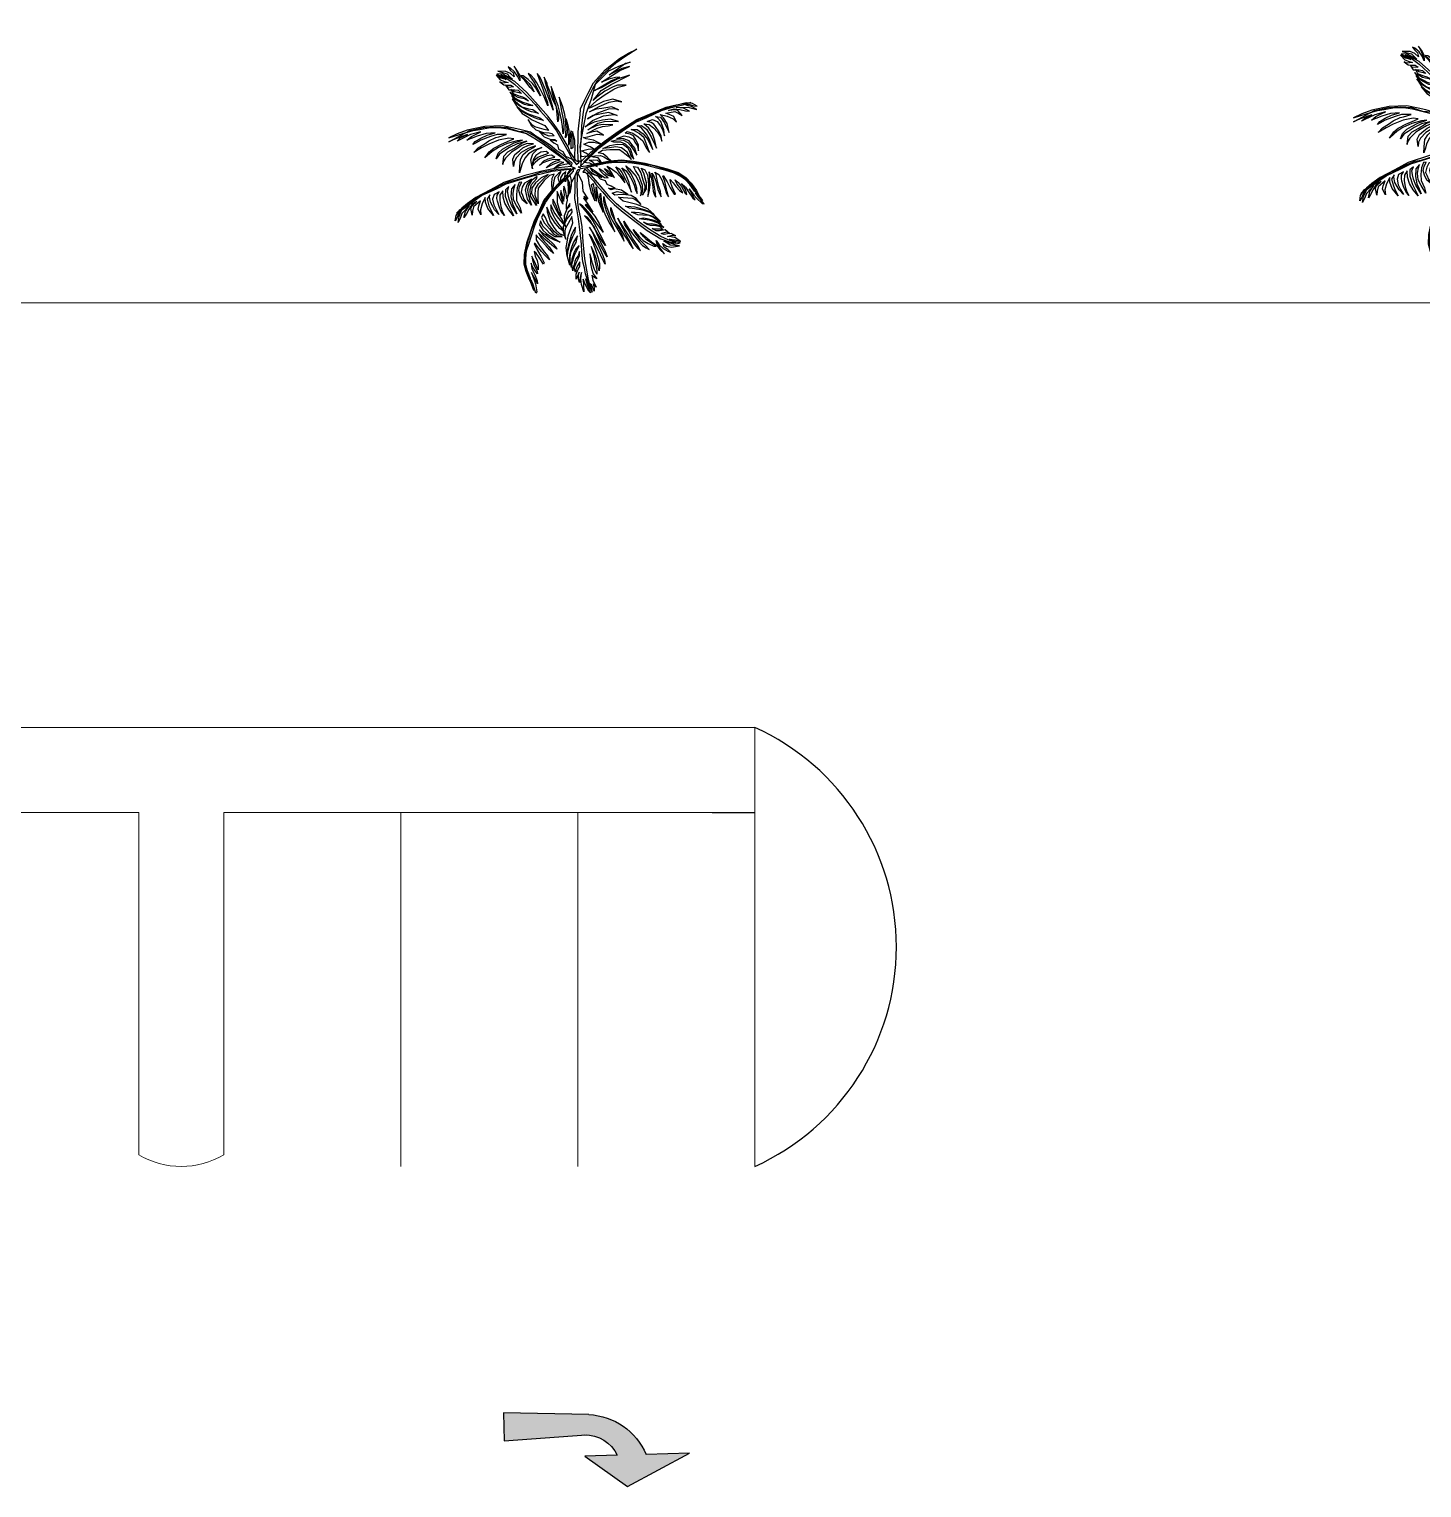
# Model space of a CAD drawing. Header units: millimetres. Extents: x 2508 to 2607, y 837 to 997.
# Drawn here: x 2527.96 to 2547.63, y 878.93 to 899.53 of the extents above; entities that cross this region are included whole.
import ezdxf

# ---------------------------------------------------------------- set-up
doc = ezdxf.new("R2010")
doc.units = ezdxf.units.MM
for name, color, linetype in [('pergolas', 24, 'Continuous'), ('ref_topo 8$0$A_SEÑALIZACION HORIZONTAL', 253, 'Continuous'), ('ref_topo 8$0$SOLIDO', 9, 'Continuous')]:
    doc.layers.add(name, color=color, linetype=linetype)
doc.layers.add('PISO EST', color=250, linetype='Continuous', lineweight=0)

# ---------------------------------------------------------------- blocks, each defined once
blk = doc.blocks.new('GJJHJG')
at = {"lineweight": 20}
h = blk.add_hatch(color=256, dxfattribs=at)
h.set_gradient(color1=(255, 255, 255), one_color=1, tint=1, name='INVCYLINDER')
h.paths.add_polyline_path([(8250.117, -939.704), (8250.439, -939.89, -0.088776), (8250.612, -939.863), (8250.603, -939.576), (8250.566, -939.576, 0.129389)])
h = blk.add_hatch(color=256, dxfattribs=at)
h.set_gradient(color1=(255, 255, 255), one_color=1, tint=1, name='INVCYLINDER')
h.paths.add_polyline_path([(8250.603, -939.576), (8250.612, -939.864), (8251.014, -939.903), (8251.009, -939.578)])
h = blk.add_hatch(color=256, dxfattribs=at)
h.set_gradient(color1=(255, 255, 255), one_color=1, tint=1, name='INVCYLINDER')
h.paths.add_polyline_path([(8250.117, -939.704, 0.083152), (8249.885, -939.899), (8250.154, -940.141, -0.198289), (8250.439, -939.89)])
h = blk.add_hatch(color=256, dxfattribs=at)
h.set_gradient(color1=(255, 255, 255), one_color=1, tint=1, name='INVCYLINDER')
h.paths.add_polyline_path([(8249.746, -940.12), (8249.566, -940.111), (8249.585, -940.344), (8249.997, -940.577), (8250.268, -940.395), (8250.154, -940.141), (8249.885, -939.899, 0.07155)])
h = blk.add_hatch(color=256, dxfattribs=at)
h.set_gradient(color1=(255, 255, 255), one_color=1, tint=1, name='INVCYLINDER')
h.paths.add_polyline_path([(8249.133, -940.089), (8249.585, -940.344), (8249.566, -940.111)])
h = blk.add_hatch(color=256, dxfattribs=at)
h.set_gradient(color1=(255, 255, 255), one_color=1, tint=1, name='INVCYLINDER')
h.paths.add_polyline_path([(8250.154, -940.141), (8250.268, -940.395), (8250.61, -940.164)])
at = {"layer": 'ref_topo 8$0$A_SEÑALIZACION HORIZONTAL'}
h = blk.add_hatch(color=8, dxfattribs=at)
h.set_gradient(color1=(255, 255, 255), one_color=1, tint=1, name='INVCYLINDER')
h.paths.add_polyline_path([(8251.009, -939.578), (8251.014, -939.903), (8251.432, -939.943), (8251.425, -939.579)])
h = blk.add_hatch(color=8, dxfattribs=at)
h.set_gradient(color1=(255, 255, 255), one_color=1, tint=1)
h.paths.add_polyline_path([(8251.432, -939.943), (8251.755, -939.975), (8251.775, -939.581), (8251.425, -939.579)])
at = {"layer": 'ref_topo 8$0$SOLIDO', "color": 7}
for p, q in [((8250.566, -939.576), (8251.775, -939.581)), ((8251.775, -939.581), (8251.755, -939.975)), ((8251.755, -939.975), (8250.601, -939.863)), ((8249.997, -940.577), (8249.133, -940.089)), ((8249.133, -940.089), (8249.746, -940.12)), ((8250.61, -940.164), (8249.997, -940.577)), ((8250.154, -940.141), (8250.61, -940.164))]:
    blk.add_line(p, q, dxfattribs=at)
for centre, radius, start, end in [((8250.585, -940.493), 0.917, 91.1461, 156.0194), ((8250.6, -940.361), 0.498, 87.118, 153.7872)]:
    blk.add_arc(centre, radius, start, end, dxfattribs=at)
blk = doc.blocks.new('DGTHUJU')
at = {"color": 251}
for p, q in [((2664.917, 985.389), (2664.917, 991.889)), ((2668.017, 991.889), (2664.917, 991.889)), ((2668.017, 991.889), (2670.517, 991.889)), ((2673.017, 991.889), (2670.517, 991.889)), ((2673.017, 991.889), (2675.517, 991.889)), ((2678.017, 991.889), (2675.517, 991.889)), ((2678.017, 991.889), (2681.117, 991.889)), ((2681.117, 985.689), (2681.117, 991.889)), ((2669.917, 990.689), (2664.917, 990.689)), ((2668.017, 990.689), (2665.517, 990.689)), ((2667.417, 985.689), (2667.417, 990.689)), ((2668.017, 990.689), (2670.517, 990.689)), ((2668.017, 990.689), (2670.517, 990.689)), ((2669.917, 985.689), (2669.917, 990.689)), ((2672.417, 990.689), (2670.517, 990.689)), ((2672.417, 990.689), (2670.517, 990.689)), ((2672.417, 985.853), (2672.417, 990.689)), ((2673.617, 990.689), (2675.517, 990.689)), ((2673.617, 990.689), (2675.517, 990.689)), ((2673.617, 985.853), (2673.617, 990.689)), ((2673.617, 985.853), (2673.617, 990.689)), ((2678.017, 990.689), (2675.517, 990.689)), ((2678.017, 990.689), (2675.517, 990.689)), ((2676.117, 985.689), (2676.117, 990.689)), ((2678.017, 990.689), (2680.517, 990.689)), ((2678.017, 990.689), (2681.117, 990.689)), ((2678.617, 985.689), (2678.617, 990.689))]:
    blk.add_line(p, q, dxfattribs=at)
blk.add_arc((2673.017, 986.869), 1.18, 239.4237, 300.5763, dxfattribs=at)
blk = doc.blocks.new('A-19')
at = {"color": 1}
for points in [[(0.001, 0.028), (-0.001, 0.115), (0.003, 0.165), (0.003, 0.225), (0.009, 0.288), (0.016, 0.34), (0.019, 0.385), (0.047, 0.447), (0.07, 0.493), (0.108, 0.563), (0.188, 0.654), (0.286, 0.732), (0.349, 0.769), (0.406, 0.796), (0.323, 0.742), (0.262, 0.699), (0.227, 0.669), (0.172, 0.622), (0.131, 0.574), (0.1, 0.521), (0.071, 0.462), (0.043, 0.402), (0.034, 0.346), (0.025, 0.267), (0.023, 0.199), (0.016, 0.101), (0.02, 0.018), (0.001, 0.028), (0.001, 0.028)], [(-0.102, 0.179), (-0.128, 0.223), (-0.163, 0.277), (-0.205, 0.331), (-0.274, 0.41), (-0.352, 0.497), (-0.435, 0.572), (-0.496, 0.606), (-0.531, 0.619), (-0.483, 0.589), (-0.437, 0.554), (-0.377, 0.499), (-0.332, 0.454), (-0.294, 0.413), (-0.257, 0.367), (-0.216, 0.321), (-0.179, 0.277), (-0.147, 0.232), (-0.068, 0.09), (-0.038, 0.033), (-0.01, 0.001), (0.009, 0.017), (-0.01, 0.022), (-0.027, 0.049), (-0.055, 0.09), (-0.067, 0.122), (-0.102, 0.179), (-0.102, 0.179)], [(0.026, 0.022), (0.089, 0.084), (0.181, 0.159), (0.277, 0.228), (0.407, 0.31), (0.505, 0.351), (0.61, 0.395), (0.679, 0.412), (0.728, 0.422), (0.779, 0.428), (0.723, 0.409), (0.635, 0.389), (0.574, 0.371), (0.473, 0.323), (0.403, 0.292), (0.306, 0.228), (0.236, 0.179), (0.136, 0.103), (0.078, 0.047), (0.02, -0.01), (0.026, 0.022), (0.026, 0.022)], [(-0.039, 0.009), (-0.105, 0.066), (-0.146, 0.095), (-0.192, 0.133), (-0.245, 0.169), (-0.29, 0.196), (-0.326, 0.222), (-0.391, 0.24), (-0.442, 0.251), (-0.52, 0.267), (-0.642, 0.263), (-0.763, 0.237), (-0.832, 0.212), (-0.89, 0.185), (-0.794, 0.215), (-0.723, 0.235), (-0.677, 0.242), (-0.606, 0.255), (-0.543, 0.256), (-0.482, 0.246), (-0.418, 0.231), (-0.354, 0.215), (-0.305, 0.185), (-0.24, 0.142), (-0.185, 0.101), (-0.105, 0.044), (-0.043, -0.012), (-0.039, 0.009), (-0.039, 0.009)], [(0.023, -0.029), (0.003, -0.016), (0.055, -0.009), (0.124, 0.007), (0.223, 0.025), (0.302, 0.032), (0.381, 0.022), (0.465, 0.009), (0.528, -0.006), (0.617, -0.029), (0.691, -0.056), (0.745, -0.09), (0.781, -0.13), (0.818, -0.18), (0.839, -0.22), (0.805, -0.183), (0.772, -0.138), (0.743, -0.105), (0.71, -0.083), (0.66, -0.058), (0.606, -0.042), (0.57, -0.033), (0.481, -0.009), (0.436, -0.001), (0.373, 0.008), (0.311, 0.014), (0.25, 0.013), (0.192, 0.006), (0.137, -0.005), (0.071, -0.021), (0.023, -0.029), (0.023, -0.029)], [(-0.046, -0.013), (-0.134, -0.023), (-0.249, -0.046), (-0.365, -0.076), (-0.511, -0.124), (-0.604, -0.174), (-0.705, -0.227), (-0.762, -0.269), (-0.8, -0.301), (-0.838, -0.337), (-0.787, -0.304), (-0.715, -0.25), (-0.664, -0.215), (-0.562, -0.167), (-0.494, -0.133), (-0.383, -0.099), (-0.302, -0.075), (-0.178, -0.046), (-0.098, -0.037), (-0.017, -0.028), (-0.046, -0.013), (-0.046, -0.013)], [(-0.031, -0.045), (-0.031, -0.022), (-0.065, -0.062), (-0.115, -0.112), (-0.184, -0.184), (-0.234, -0.247), (-0.268, -0.319), (-0.303, -0.396), (-0.325, -0.456), (-0.355, -0.544), (-0.371, -0.621), (-0.373, -0.685), (-0.359, -0.737), (-0.337, -0.794), (-0.315, -0.835), (-0.328, -0.786), (-0.347, -0.733), (-0.359, -0.692), (-0.36, -0.652), (-0.354, -0.597), (-0.337, -0.542), (-0.325, -0.507), (-0.297, -0.42), (-0.278, -0.376), (-0.252, -0.319), (-0.224, -0.263), (-0.189, -0.213), (-0.152, -0.169), (-0.113, -0.129), (-0.063, -0.082), (-0.031, -0.045), (-0.031, -0.045)], [(-0.003, -0.261), (0.001, -0.299), (0.016, -0.362), (0.027, -0.429), (0.035, -0.533), (0.045, -0.65), (0.06, -0.729), (0.069, -0.782), (0.088, -0.856), (0.052, -0.755), (0.046, -0.714), (0.035, -0.672), (0.027, -0.605), (0.024, -0.55), (0.017, -0.491), (0.011, -0.43), (0.005, -0.374), (-0.005, -0.319), (-0.02, -0.234), (-0.019, -0.172), (-0.018, -0.121), (-0.019, -0.077), (0, -0.034), (0.013, -0.035), (-0.004, -0.071), (-0.005, -0.1), (-0.008, -0.142), (-0.005, -0.187), (-0.003, -0.261), (-0.003, -0.261)], [(0.172, -0.191), (0.205, -0.229), (0.251, -0.275), (0.302, -0.32), (0.384, -0.385), (0.478, -0.456), (0.573, -0.513), (0.639, -0.535), (0.676, -0.541), (0.623, -0.521), (0.572, -0.496), (0.502, -0.453), (0.449, -0.417), (0.405, -0.384), (0.36, -0.347), (0.311, -0.308), (0.267, -0.272), (0.227, -0.233), (0.122, -0.109), (0.081, -0.059), (0.048, -0.033), (0.033, -0.053), (0.051, -0.054), (0.074, -0.076), (0.108, -0.112), (0.127, -0.141), (0.172, -0.191), (0.172, -0.191)]]:
    blk.add_lwpolyline(points, dxfattribs=at)
at = {"color": 8}
for points in [[(0.02, 0.054), (0.064, 0.06), (0.095, 0.054), (0.055, 0.078), (0.026, 0.095), (0.07, 0.105), (0.1, 0.109), (0.131, 0.095), (0.084, 0.123), (0.054, 0.133), (0.04, 0.14), (0.075, 0.154), (0.111, 0.153), (0.158, 0.143), (0.107, 0.169), (0.058, 0.177), (0.039, 0.187), (0.069, 0.19), (0.134, 0.21), (0.17, 0.205), (0.176, 0.202), (0.131, 0.23), (0.093, 0.222), (0.061, 0.214), (0.132, 0.251), (0.169, 0.262), (0.209, 0.267), (0.24, 0.274), (0.179, 0.277), (0.159, 0.274), (0.125, 0.266), (0.068, 0.239), (0.137, 0.285), (0.184, 0.297), (0.236, 0.3), (0.28, 0.296), (0.226, 0.313), (0.169, 0.307), (0.113, 0.291), (0.081, 0.276), (0.051, 0.259), (0.101, 0.303), (0.177, 0.335), (0.229, 0.343), (0.256, 0.345), (0.27, 0.338), (0.211, 0.359), (0.152, 0.348), (0.105, 0.337), (0.066, 0.315), (0.138, 0.356), (0.213, 0.385), (0.255, 0.386), (0.28, 0.377), (0.235, 0.398), (0.166, 0.387), (0.126, 0.382), (0.079, 0.363), (0.146, 0.401), (0.216, 0.431), (0.264, 0.44), (0.303, 0.433), (0.242, 0.451), (0.176, 0.434), (0.135, 0.415), (0.092, 0.394), (0.071, 0.387), (0.132, 0.444), (0.182, 0.479), (0.248, 0.52), (0.277, 0.534), (0.334, 0.547), (0.274, 0.547), (0.244, 0.536), (0.185, 0.505), (0.13, 0.465), (0.105, 0.442), (0.161, 0.511), (0.229, 0.553), (0.357, 0.617), (0.272, 0.588), (0.22, 0.563), (0.165, 0.531), (0.115, 0.51), (0.233, 0.58), (0.289, 0.603), (0.26, 0.6), (0.213, 0.588), (0.164, 0.569), (0.289, 0.649), (0.357, 0.677), (0.304, 0.663), (0.216, 0.618), (0.329, 0.699), (0.361, 0.707), (0.28, 0.676), (0.211, 0.644), (0.12, 0.552), (0.091, 0.45), (0.055, 0.349), (0.037, 0.252), (0.025, 0.194), (0.013, 0.122), (0.02, 0.054), (0.02, 0.054)], [(-0.021, 0.03), (-0.022, 0.077), (-0.019, 0.102), (-0.022, 0.167), (-0.038, 0.228), (-0.035, 0.156), (-0.035, 0.116), (-0.047, 0.107), (-0.046, 0.156), (-0.045, 0.199), (-0.047, 0.232), (-0.056, 0.204), (-0.059, 0.16), (-0.063, 0.134), (-0.063, 0.187), (-0.061, 0.238), (-0.067, 0.268), (-0.08, 0.316), (-0.072, 0.246), (-0.077, 0.205), (-0.086, 0.184), (-0.081, 0.245), (-0.085, 0.312), (-0.09, 0.346), (-0.107, 0.404), (-0.13, 0.465), (-0.115, 0.379), (-0.102, 0.313), (-0.098, 0.266), (-0.098, 0.239), (-0.101, 0.212), (-0.107, 0.262), (-0.113, 0.308), (-0.124, 0.359), (-0.136, 0.404), (-0.154, 0.453), (-0.169, 0.494), (-0.185, 0.539), (-0.18, 0.501), (-0.166, 0.45), (-0.148, 0.388), (-0.134, 0.343), (-0.133, 0.313), (-0.138, 0.294), (-0.143, 0.345), (-0.148, 0.395), (-0.17, 0.441), (-0.192, 0.499), (-0.209, 0.546), (-0.213, 0.56), (-0.233, 0.603), (-0.226, 0.565), (-0.206, 0.5), (-0.192, 0.454), (-0.18, 0.417), (-0.17, 0.374), (-0.185, 0.415), (-0.2, 0.455), (-0.223, 0.515), (-0.249, 0.574), (-0.263, 0.605), (-0.281, 0.628), (-0.268, 0.589), (-0.244, 0.529), (-0.224, 0.468), (-0.209, 0.429), (-0.208, 0.404), (-0.232, 0.466), (-0.258, 0.517), (-0.283, 0.563), (-0.302, 0.592), (-0.322, 0.614), (-0.343, 0.628), (-0.322, 0.596), (-0.297, 0.56), (-0.269, 0.501), (-0.259, 0.473), (-0.291, 0.529), (-0.313, 0.56), (-0.342, 0.587), (-0.377, 0.612), (-0.394, 0.614), (-0.366, 0.588), (-0.337, 0.56), (-0.32, 0.536), (-0.302, 0.502), (-0.329, 0.531), (-0.367, 0.58), (-0.399, 0.612), (-0.416, 0.644), (-0.44, 0.678), (-0.42, 0.637), (-0.401, 0.595), (-0.401, 0.577), (-0.416, 0.61), (-0.437, 0.639), (-0.466, 0.665), (-0.482, 0.673), (-0.467, 0.651), (-0.447, 0.632), (-0.44, 0.606), (-0.465, 0.628), (-0.497, 0.642), (-0.553, 0.643), (-0.489, 0.626), (-0.469, 0.606), (-0.452, 0.589), (-0.521, 0.625), (-0.56, 0.623), (-0.54, 0.615), (-0.494, 0.586), (-0.531, 0.595), (-0.564, 0.616), (-0.536, 0.584), (-0.506, 0.572), (-0.482, 0.565), (-0.52, 0.561), (-0.539, 0.57), (-0.511, 0.549), (-0.487, 0.547), (-0.463, 0.548), (-0.444, 0.535), (-0.482, 0.531), (-0.499, 0.547), (-0.477, 0.515), (-0.435, 0.516), (-0.412, 0.512), (-0.389, 0.49), (-0.415, 0.496), (-0.439, 0.501), (-0.462, 0.517), (-0.447, 0.49), (-0.407, 0.474), (-0.383, 0.467), (-0.36, 0.456), (-0.34, 0.437), (-0.368, 0.453), (-0.393, 0.457), (-0.412, 0.463), (-0.437, 0.476), (-0.459, 0.489), (-0.469, 0.498), (-0.438, 0.461), (-0.402, 0.442), (-0.381, 0.43), (-0.344, 0.419), (-0.312, 0.408), (-0.341, 0.407), (-0.369, 0.415), (-0.413, 0.437), (-0.437, 0.454), (-0.458, 0.476), (-0.434, 0.44), (-0.413, 0.418), (-0.386, 0.399), (-0.341, 0.385), (-0.31, 0.38), (-0.271, 0.353), (-0.294, 0.358), (-0.321, 0.364), (-0.351, 0.376), (-0.379, 0.392), (-0.408, 0.407), (-0.436, 0.433), (-0.453, 0.454), (-0.423, 0.405), (-0.395, 0.38), (-0.348, 0.353), (-0.297, 0.334), (-0.262, 0.323), (-0.237, 0.303), (-0.273, 0.313), (-0.3, 0.321), (-0.329, 0.336), (-0.367, 0.355), (-0.401, 0.377), (-0.422, 0.398), (-0.384, 0.353), (-0.351, 0.332), (-0.316, 0.308), (-0.265, 0.285), (-0.228, 0.268), (-0.202, 0.235), (-0.232, 0.242), (-0.296, 0.26), (-0.31, 0.269), (-0.332, 0.292), (-0.344, 0.311), (-0.32, 0.267), (-0.29, 0.239), (-0.238, 0.22), (-0.199, 0.218), (-0.179, 0.215), (-0.163, 0.197), (-0.199, 0.195), (-0.251, 0.217), (-0.267, 0.228), (-0.232, 0.192), (-0.186, 0.172), (-0.16, 0.173), (-0.146, 0.161), (-0.191, 0.171), (-0.166, 0.149), (-0.141, 0.135), (-0.133, 0.106), (-0.104, 0.089), (-0.085, 0.058), (-0.06, 0.046), (-0.021, 0.03), (-0.021, 0.03)], [(0.039, 0.016), (0.081, 0.012), (0.133, -0.014), (0.106, 0.013), (0.078, 0.029), (0.108, 0.032), (0.136, 0.029), (0.169, 0.003), (0.15, 0.034), (0.14, 0.045), (0.108, 0.05), (0.098, 0.054), (0.117, 0.06), (0.155, 0.063), (0.178, 0.052), (0.208, 0.034), (0.235, 0.021), (0.203, 0.051), (0.174, 0.073), (0.141, 0.08), (0.169, 0.098), (0.22, 0.103), (0.286, 0.103), (0.313, 0.086), (0.348, 0.058), (0.371, 0.035), (0.339, 0.086), (0.301, 0.115), (0.262, 0.121), (0.217, 0.116), (0.173, 0.11), (0.22, 0.132), (0.271, 0.141), (0.314, 0.138), (0.345, 0.114), (0.359, 0.084), (0.366, 0.061), (0.387, 0.036), (0.363, 0.107), (0.329, 0.14), (0.297, 0.153), (0.247, 0.153), (0.23, 0.16), (0.275, 0.172), (0.314, 0.167), (0.345, 0.152), (0.362, 0.131), (0.388, 0.095), (0.407, 0.065), (0.393, 0.112), (0.372, 0.138), (0.353, 0.163), (0.317, 0.178), (0.269, 0.179), (0.32, 0.198), (0.352, 0.192), (0.384, 0.175), (0.393, 0.155), (0.408, 0.131), (0.419, 0.095), (0.419, 0.134), (0.403, 0.169), (0.384, 0.197), (0.36, 0.209), (0.327, 0.217), (0.34, 0.228), (0.378, 0.217), (0.416, 0.19), (0.447, 0.163), (0.471, 0.114), (0.494, 0.082), (0.474, 0.141), (0.457, 0.184), (0.423, 0.215), (0.391, 0.232), (0.368, 0.242), (0.408, 0.242), (0.451, 0.212), (0.483, 0.172), (0.499, 0.138), (0.518, 0.104), (0.494, 0.172), (0.474, 0.21), (0.454, 0.233), (0.443, 0.246), (0.436, 0.255), (0.408, 0.266), (0.44, 0.27), (0.473, 0.244), (0.506, 0.191), (0.533, 0.134), (0.543, 0.113), (0.531, 0.166), (0.514, 0.213), (0.489, 0.251), (0.455, 0.281), (0.492, 0.276), (0.522, 0.254), (0.55, 0.222), (0.57, 0.19), (0.58, 0.162), (0.574, 0.197), (0.561, 0.225), (0.536, 0.263), (0.523, 0.278), (0.505, 0.29), (0.477, 0.296), (0.514, 0.31), (0.546, 0.296), (0.571, 0.266), (0.586, 0.234), (0.598, 0.197), (0.594, 0.24), (0.584, 0.265), (0.573, 0.296), (0.55, 0.322), (0.535, 0.331), (0.57, 0.326), (0.598, 0.287), (0.611, 0.258), (0.629, 0.22), (0.616, 0.282), (0.591, 0.323), (0.568, 0.345), (0.616, 0.333), (0.657, 0.314), (0.681, 0.291), (0.662, 0.331), (0.641, 0.341), (0.606, 0.354), (0.669, 0.365), (0.697, 0.352), (0.72, 0.337), (0.689, 0.373), (0.674, 0.378), (0.626, 0.372), (0.665, 0.385), (0.704, 0.38), (0.743, 0.371), (0.771, 0.368), (0.729, 0.388), (0.679, 0.394), (0.758, 0.396), (0.792, 0.386), (0.821, 0.379), (0.784, 0.401), (0.755, 0.408), (0.73, 0.416), (0.773, 0.414), (0.799, 0.405), (0.824, 0.402), (0.791, 0.421), (0.746, 0.425), (0.657, 0.402), (0.608, 0.389), (0.541, 0.363), (0.481, 0.334), (0.419, 0.308), (0.371, 0.281), (0.339, 0.255), (0.242, 0.191), (0.192, 0.158), (0.141, 0.116), (0.101, 0.081), (0.039, 0.016), (0.039, 0.016)], [(-0.052, 0.006), (-0.091, 0.001), (-0.129, -0.009), (-0.166, -0.027), (-0.136, -0.003), (-0.113, 0.008), (-0.097, 0.013), (-0.124, 0.018), (-0.154, 0.007), (-0.173, 0.001), (-0.218, -0.023), (-0.186, 0.006), (-0.167, 0.018), (-0.15, 0.026), (-0.122, 0.033), (-0.171, 0.035), (-0.202, 0.026), (-0.241, 0.011), (-0.264, -0.006), (-0.234, 0.025), (-0.205, 0.039), (-0.171, 0.049), (-0.158, 0.051), (-0.181, 0.064), (-0.214, 0.059), (-0.264, 0.039), (-0.293, 0.016), (-0.313, -0.008), (-0.302, 0.029), (-0.277, 0.051), (-0.247, 0.061), (-0.202, 0.079), (-0.218, 0.09), (-0.255, 0.086), (-0.29, 0.062), (-0.306, 0.037), (-0.317, -0.006), (-0.314, -0.029), (-0.324, 0.032), (-0.312, 0.073), (-0.28, 0.103), (-0.248, 0.118), (-0.3, 0.1), (-0.341, 0.074), (-0.365, 0.044), (-0.385, 0.004), (-0.393, -0.025), (-0.403, -0.057), (-0.401, -0.015), (-0.396, 0.034), (-0.377, 0.068), (-0.348, 0.095), (-0.311, 0.116), (-0.292, 0.128), (-0.344, 0.111), (-0.391, 0.082), (-0.426, 0.045), (-0.44, 0.016), (-0.444, -0.013), (-0.45, 0.036), (-0.434, 0.069), (-0.403, 0.094), (-0.381, 0.114), (-0.341, 0.133), (-0.307, 0.143), (-0.349, 0.144), (-0.386, 0.13), (-0.428, 0.103), (-0.459, 0.085), (-0.5, 0.044), (-0.516, 0.019), (-0.518, 0.001), (-0.512, 0.057), (-0.484, 0.087), (-0.443, 0.11), (-0.386, 0.147), (-0.353, 0.16), (-0.419, 0.142), (-0.471, 0.118), (-0.511, 0.091), (-0.541, 0.071), (-0.564, 0.039), (-0.55, 0.077), (-0.521, 0.105), (-0.488, 0.124), (-0.44, 0.15), (-0.403, 0.161), (-0.382, 0.168), (-0.419, 0.164), (-0.487, 0.146), (-0.548, 0.117), (-0.591, 0.089), (-0.609, 0.074), (-0.641, 0.045), (-0.612, 0.087), (-0.58, 0.113), (-0.527, 0.141), (-0.469, 0.165), (-0.442, 0.178), (-0.477, 0.182), (-0.547, 0.167), (-0.615, 0.141), (-0.664, 0.115), (-0.718, 0.082), (-0.688, 0.115), (-0.647, 0.14), (-0.615, 0.163), (-0.567, 0.186), (-0.545, 0.192), (-0.492, 0.207), (-0.558, 0.207), (-0.602, 0.194), (-0.67, 0.168), (-0.707, 0.148), (-0.724, 0.139), (-0.708, 0.158), (-0.67, 0.182), (-0.627, 0.202), (-0.571, 0.218), (-0.633, 0.214), (-0.694, 0.196), (-0.736, 0.179), (-0.766, 0.169), (-0.735, 0.194), (-0.698, 0.212), (-0.669, 0.226), (-0.741, 0.206), (-0.81, 0.173), (-0.833, 0.162), (-0.812, 0.183), (-0.762, 0.206), (-0.844, 0.178), (-0.89, 0.156), (-0.851, 0.178), (-0.809, 0.201), (-0.745, 0.235), (-0.648, 0.256), (-0.566, 0.259), (-0.49, 0.256), (-0.412, 0.231), (-0.349, 0.225), (-0.291, 0.192), (-0.206, 0.13), (-0.111, 0.056), (-0.052, 0.006), (-0.052, 0.006)], [(0.057, -0.021), (0.087, -0.051), (0.117, -0.071), (0.165, -0.09), (0.128, -0.062), (0.104, -0.048), (0.088, -0.022), (0.115, -0.041), (0.146, -0.065), (0.184, -0.09), (0.209, -0.093), (0.179, -0.069), (0.156, -0.045), (0.146, -0.028), (0.172, -0.043), (0.192, -0.062), (0.21, -0.073), (0.237, -0.084), (0.213, -0.065), (0.183, -0.028), (0.207, -0.041), (0.233, -0.069), (0.252, -0.092), (0.233, -0.056), (0.22, -0.036), (0.202, -0.011), (0.23, -0.027), (0.265, -0.053), (0.292, -0.084), (0.324, -0.126), (0.314, -0.096), (0.284, -0.053), (0.262, -0.016), (0.284, -0.03), (0.304, -0.056), (0.33, -0.108), (0.353, -0.155), (0.371, -0.192), (0.351, -0.12), (0.333, -0.073), (0.314, -0.042), (0.303, -0.024), (0.333, -0.044), (0.353, -0.074), (0.374, -0.111), (0.388, -0.143), (0.397, -0.176), (0.408, -0.2), (0.407, -0.164), (0.392, -0.118), (0.368, -0.065), (0.343, -0.03), (0.331, -0.009), (0.357, -0.029), (0.387, -0.065), (0.402, -0.084), (0.423, -0.127), (0.433, -0.152), (0.437, -0.182), (0.431, -0.217), (0.449, -0.183), (0.445, -0.144), (0.428, -0.095), (0.42, -0.075), (0.398, -0.041), (0.383, -0.013), (0.412, -0.018), (0.434, -0.058), (0.447, -0.107), (0.461, -0.148), (0.459, -0.186), (0.446, -0.211), (0.473, -0.168), (0.473, -0.127), (0.465, -0.095), (0.456, -0.059), (0.436, -0.026), (0.461, -0.036), (0.481, -0.074), (0.485, -0.108), (0.487, -0.149), (0.486, -0.183), (0.482, -0.22), (0.493, -0.178), (0.499, -0.138), (0.495, -0.104), (0.497, -0.084), (0.491, -0.051), (0.506, -0.089), (0.514, -0.138), (0.52, -0.185), (0.528, -0.211), (0.538, -0.226), (0.533, -0.183), (0.528, -0.157), (0.524, -0.123), (0.517, -0.089), (0.51, -0.059), (0.526, -0.085), (0.537, -0.115), (0.552, -0.173), (0.565, -0.204), (0.575, -0.224), (0.569, -0.186), (0.559, -0.152), (0.547, -0.106), (0.539, -0.069), (0.532, -0.054), (0.559, -0.07), (0.581, -0.111), (0.599, -0.163), (0.612, -0.201), (0.625, -0.224), (0.617, -0.189), (0.607, -0.147), (0.599, -0.117), (0.585, -0.08), (0.589, -0.075), (0.617, -0.119), (0.636, -0.16), (0.664, -0.205), (0.673, -0.205), (0.65, -0.155), (0.639, -0.123), (0.636, -0.104), (0.658, -0.127), (0.679, -0.154), (0.702, -0.179), (0.725, -0.195), (0.703, -0.159), (0.686, -0.135), (0.671, -0.107), (0.691, -0.124), (0.714, -0.152), (0.741, -0.197), (0.752, -0.207), (0.744, -0.178), (0.728, -0.149), (0.715, -0.132), (0.743, -0.156), (0.767, -0.195), (0.794, -0.232), (0.809, -0.244), (0.801, -0.23), (0.776, -0.181), (0.768, -0.167), (0.8, -0.211), (0.819, -0.232), (0.858, -0.27), (0.871, -0.271), (0.83, -0.223), (0.812, -0.195), (0.862, -0.248), (0.823, -0.197), (0.798, -0.162), (0.762, -0.113), (0.739, -0.092), (0.669, -0.053), (0.59, -0.03), (0.515, -0.008), (0.435, 0.004), (0.35, 0.019), (0.295, 0.025), (0.213, 0.017), (0.161, 0.01), (0.057, -0.021), (0.057, -0.021)], [(-0.049, -0.028), (-0.072, -0.063), (-0.085, -0.119), (-0.09, -0.082), (-0.083, -0.05), (-0.106, -0.07), (-0.121, -0.093), (-0.122, -0.136), (-0.133, -0.102), (-0.135, -0.087), (-0.119, -0.058), (-0.116, -0.049), (-0.132, -0.059), (-0.158, -0.087), (-0.165, -0.112), (-0.17, -0.146), (-0.178, -0.176), (-0.179, -0.132), (-0.178, -0.095), (-0.163, -0.066), (-0.196, -0.076), (-0.232, -0.111), (-0.273, -0.163), (-0.277, -0.194), (-0.277, -0.238), (-0.275, -0.271), (-0.294, -0.215), (-0.293, -0.167), (-0.271, -0.133), (-0.239, -0.102), (-0.206, -0.07), (-0.254, -0.093), (-0.293, -0.127), (-0.318, -0.163), (-0.319, -0.2), (-0.305, -0.231), (-0.293, -0.251), (-0.286, -0.282), (-0.326, -0.219), (-0.329, -0.173), (-0.319, -0.139), (-0.286, -0.1), (-0.282, -0.082), (-0.319, -0.111), (-0.34, -0.144), (-0.348, -0.177), (-0.344, -0.204), (-0.332, -0.246), (-0.321, -0.28), (-0.348, -0.24), (-0.355, -0.207), (-0.362, -0.176), (-0.35, -0.138), (-0.321, -0.101), (-0.369, -0.129), (-0.384, -0.157), (-0.392, -0.192), (-0.383, -0.211), (-0.372, -0.239), (-0.351, -0.271), (-0.382, -0.246), (-0.399, -0.211), (-0.408, -0.179), (-0.402, -0.152), (-0.387, -0.121), (-0.405, -0.124), (-0.42, -0.16), (-0.424, -0.207), (-0.423, -0.249), (-0.399, -0.299), (-0.389, -0.336), (-0.423, -0.283), (-0.444, -0.243), (-0.447, -0.198), (-0.44, -0.162), (-0.433, -0.138), (-0.458, -0.168), (-0.462, -0.22), (-0.452, -0.271), (-0.436, -0.305), (-0.422, -0.341), (-0.459, -0.28), (-0.475, -0.24), (-0.481, -0.21), (-0.484, -0.193), (-0.486, -0.182), (-0.476, -0.153), (-0.5, -0.174), (-0.501, -0.218), (-0.481, -0.276), (-0.454, -0.332), (-0.444, -0.354), (-0.477, -0.312), (-0.503, -0.268), (-0.516, -0.225), (-0.518, -0.181), (-0.538, -0.212), (-0.539, -0.249), (-0.532, -0.291), (-0.521, -0.327), (-0.507, -0.352), (-0.529, -0.325), (-0.542, -0.297), (-0.555, -0.253), (-0.559, -0.234), (-0.557, -0.212), (-0.544, -0.188), (-0.578, -0.206), (-0.589, -0.24), (-0.58, -0.279), (-0.565, -0.311), (-0.545, -0.344), (-0.575, -0.313), (-0.588, -0.29), (-0.604, -0.261), (-0.61, -0.226), (-0.608, -0.21), (-0.626, -0.239), (-0.614, -0.286), (-0.601, -0.314), (-0.582, -0.353), (-0.622, -0.304), (-0.638, -0.259), (-0.639, -0.227), (-0.661, -0.272), (-0.672, -0.313), (-0.669, -0.347), (-0.688, -0.308), (-0.684, -0.285), (-0.671, -0.25), (-0.72, -0.292), (-0.727, -0.321), (-0.729, -0.349), (-0.738, -0.303), (-0.732, -0.287), (-0.698, -0.255), (-0.732, -0.276), (-0.753, -0.31), (-0.771, -0.345), (-0.786, -0.367), (-0.776, -0.324), (-0.748, -0.282), (-0.8, -0.339), (-0.813, -0.372), (-0.827, -0.4), (-0.82, -0.358), (-0.807, -0.33), (-0.797, -0.307), (-0.823, -0.34), (-0.832, -0.366), (-0.846, -0.388), (-0.84, -0.351), (-0.815, -0.313), (-0.74, -0.258), (-0.699, -0.229), (-0.636, -0.194), (-0.575, -0.166), (-0.517, -0.135), (-0.464, -0.116), (-0.423, -0.107), (-0.313, -0.073), (-0.256, -0.054), (-0.19, -0.042), (-0.139, -0.033), (-0.049, -0.028), (-0.049, -0.028)], [(-0.055, -0.071), (-0.047, -0.111), (-0.046, -0.148), (-0.056, -0.197), (-0.059, -0.151), (-0.059, -0.125), (-0.072, -0.097), (-0.069, -0.13), (-0.067, -0.168), (-0.068, -0.213), (-0.077, -0.236), (-0.082, -0.2), (-0.09, -0.166), (-0.098, -0.149), (-0.099, -0.179), (-0.095, -0.206), (-0.096, -0.227), (-0.1, -0.256), (-0.104, -0.225), (-0.118, -0.179), (-0.12, -0.207), (-0.111, -0.245), (-0.103, -0.273), (-0.122, -0.237), (-0.132, -0.215), (-0.144, -0.186), (-0.144, -0.218), (-0.142, -0.263), (-0.131, -0.302), (-0.113, -0.351), (-0.133, -0.326), (-0.153, -0.278), (-0.172, -0.239), (-0.172, -0.266), (-0.16, -0.297), (-0.132, -0.347), (-0.105, -0.392), (-0.083, -0.427), (-0.133, -0.371), (-0.163, -0.33), (-0.178, -0.298), (-0.187, -0.278), (-0.186, -0.314), (-0.173, -0.348), (-0.152, -0.385), (-0.134, -0.413), (-0.111, -0.44), (-0.097, -0.463), (-0.125, -0.442), (-0.157, -0.404), (-0.188, -0.355), (-0.204, -0.316), (-0.215, -0.294), (-0.212, -0.327), (-0.199, -0.371), (-0.191, -0.393), (-0.167, -0.434), (-0.151, -0.456), (-0.128, -0.477), (-0.095, -0.491), (-0.133, -0.487), (-0.164, -0.462), (-0.196, -0.422), (-0.207, -0.404), (-0.224, -0.367), (-0.24, -0.34), (-0.251, -0.367), (-0.23, -0.406), (-0.197, -0.443), (-0.169, -0.479), (-0.137, -0.497), (-0.109, -0.5), (-0.159, -0.5), (-0.194, -0.476), (-0.216, -0.452), (-0.242, -0.426), (-0.258, -0.39), (-0.264, -0.417), (-0.241, -0.454), (-0.216, -0.476), (-0.183, -0.5), (-0.153, -0.518), (-0.122, -0.535), (-0.162, -0.522), (-0.199, -0.505), (-0.225, -0.483), (-0.243, -0.473), (-0.267, -0.45), (-0.243, -0.484), (-0.206, -0.516), (-0.171, -0.547), (-0.153, -0.568), (-0.145, -0.585), (-0.18, -0.557), (-0.199, -0.54), (-0.225, -0.518), (-0.25, -0.492), (-0.271, -0.471), (-0.258, -0.499), (-0.237, -0.524), (-0.198, -0.568), (-0.179, -0.596), (-0.169, -0.615), (-0.196, -0.588), (-0.219, -0.562), (-0.252, -0.527), (-0.277, -0.501), (-0.287, -0.486), (-0.288, -0.519), (-0.266, -0.558), (-0.232, -0.603), (-0.207, -0.633), (-0.196, -0.657), (-0.221, -0.632), (-0.25, -0.6), (-0.271, -0.576), (-0.294, -0.545), (-0.301, -0.545), (-0.279, -0.593), (-0.255, -0.632), (-0.233, -0.679), (-0.238, -0.687), (-0.267, -0.641), (-0.288, -0.613), (-0.302, -0.601), (-0.295, -0.632), (-0.282, -0.663), (-0.275, -0.697), (-0.274, -0.726), (-0.293, -0.686), (-0.303, -0.66), (-0.318, -0.633), (-0.314, -0.658), (-0.303, -0.691), (-0.281, -0.739), (-0.279, -0.754), (-0.298, -0.732), (-0.315, -0.702), (-0.322, -0.682), (-0.317, -0.719), (-0.298, -0.761), (-0.28, -0.802), (-0.279, -0.823), (-0.286, -0.808), (-0.314, -0.76), (-0.321, -0.745), (-0.302, -0.797), (-0.293, -0.824), (-0.284, -0.878), (-0.29, -0.888), (-0.308, -0.829), (-0.322, -0.798), (-0.305, -0.869), (-0.326, -0.808), (-0.342, -0.767), (-0.363, -0.712), (-0.367, -0.679), (-0.362, -0.601), (-0.34, -0.521), (-0.317, -0.447), (-0.283, -0.373), (-0.248, -0.293), (-0.224, -0.245), (-0.172, -0.181), (-0.138, -0.141), (-0.055, -0.071), (-0.055, -0.071)], [(-0.005, -0.054), (0.015, -0.092), (0.029, -0.123), (0.034, -0.184), (0.068, -0.238), (0.042, -0.222), (0.064, -0.246), (0.038, -0.233), (0.059, -0.261), (0.076, -0.286), (0.102, -0.328), (0.057, -0.274), (0.05, -0.28), (0.095, -0.329), (0.116, -0.356), (0.147, -0.408), (0.174, -0.468), (0.124, -0.397), (0.085, -0.343), (0.053, -0.307), (0.034, -0.288), (0.012, -0.272), (0.044, -0.31), (0.074, -0.348), (0.103, -0.39), (0.127, -0.43), (0.149, -0.477), (0.169, -0.515), (0.191, -0.558), (0.167, -0.529), (0.139, -0.483), (0.107, -0.427), (0.084, -0.387), (0.063, -0.364), (0.046, -0.355), (0.08, -0.394), (0.112, -0.432), (0.13, -0.479), (0.157, -0.536), (0.179, -0.58), (0.186, -0.593), (0.203, -0.638), (0.181, -0.606), (0.148, -0.547), (0.124, -0.505), (0.106, -0.471), (0.081, -0.433), (0.102, -0.473), (0.12, -0.512), (0.147, -0.57), (0.172, -0.629), (0.184, -0.661), (0.188, -0.689), (0.169, -0.653), (0.143, -0.594), (0.112, -0.537), (0.094, -0.5), (0.077, -0.482), (0.105, -0.542), (0.124, -0.596), (0.14, -0.646), (0.148, -0.68), (0.15, -0.709), (0.146, -0.734), (0.137, -0.697), (0.128, -0.654), (0.105, -0.593), (0.092, -0.566), (0.11, -0.628), (0.117, -0.666), (0.126, -0.706), (0.13, -0.732), (0.13, -0.756), (0.115, -0.724), (0.101, -0.682), (0.095, -0.653), (0.083, -0.617), (0.086, -0.657), (0.086, -0.685), (0.094, -0.718), (0.106, -0.754), (0.131, -0.789), (0.107, -0.776), (0.096, -0.764), (0.104, -0.799), (0.126, -0.846), (0.106, -0.823), (0.112, -0.853), (0.113, -0.875), (0.093, -0.83), (0.083, -0.824), (0.099, -0.881), (0.079, -0.845), (0.053, -0.79), (0.065, -0.83), (0.088, -0.886), (0.076, -0.874), (0.054, -0.835), (0.036, -0.792), (0.041, -0.879), (0.025, -0.828), (0.021, -0.792), (0.024, -0.746), (0.015, -0.779), (0.011, -0.814), (0.004, -0.791), (0.004, -0.765), (0.008, -0.743), (-0.012, -0.791), (-0.013, -0.758), (0.001, -0.723), (0.014, -0.703), (0.014, -0.672), (0, -0.695), (-0.013, -0.715), (-0.017, -0.743), (-0.026, -0.713), (-0.01, -0.674), (0.002, -0.652), (0.01, -0.628), (0.01, -0.6), (0.002, -0.631), (-0.014, -0.652), (-0.022, -0.67), (-0.029, -0.697), (-0.035, -0.722), (-0.035, -0.735), (-0.041, -0.688), (-0.03, -0.648), (-0.024, -0.625), (-0.006, -0.59), (0.008, -0.56), (-0.012, -0.58), (-0.026, -0.606), (-0.042, -0.653), (-0.045, -0.682), (-0.044, -0.712), (-0.053, -0.67), (-0.054, -0.64), (-0.049, -0.607), (-0.029, -0.565), (-0.011, -0.539), (-0.003, -0.492), (-0.016, -0.512), (-0.03, -0.535), (-0.042, -0.565), (-0.05, -0.596), (-0.059, -0.628), (-0.059, -0.667), (-0.056, -0.694), (-0.071, -0.638), (-0.069, -0.6), (-0.056, -0.548), (-0.035, -0.497), (-0.019, -0.465), (-0.016, -0.433), (-0.034, -0.465), (-0.047, -0.491), (-0.055, -0.522), (-0.068, -0.563), (-0.076, -0.602), (-0.075, -0.632), (-0.082, -0.573), (-0.074, -0.535), (-0.067, -0.493), (-0.048, -0.441), (-0.035, -0.402), (-0.041, -0.36), (-0.056, -0.387), (-0.088, -0.445), (-0.091, -0.462), (-0.089, -0.495), (-0.084, -0.516), (-0.099, -0.467), (-0.1, -0.427), (-0.076, -0.377), (-0.051, -0.347), (-0.04, -0.33), (-0.041, -0.308), (-0.068, -0.33), (-0.088, -0.384), (-0.091, -0.403), (-0.093, -0.352), (-0.075, -0.305), (-0.056, -0.287), (-0.056, -0.269), (-0.079, -0.309), (-0.079, -0.275), (-0.071, -0.247), (-0.075, -0.224), (-0.057, -0.197), (-0.053, -0.17), (-0.041, -0.119), (-0.005, -0.054), (-0.005, -0.054)], [(0.065, -0.059), (0.074, -0.105), (0.075, -0.132), (0.092, -0.193), (0.118, -0.251), (0.102, -0.18), (0.094, -0.141), (0.105, -0.131), (0.113, -0.178), (0.119, -0.22), (0.128, -0.252), (0.131, -0.224), (0.126, -0.181), (0.125, -0.155), (0.136, -0.206), (0.143, -0.256), (0.154, -0.284), (0.175, -0.33), (0.156, -0.262), (0.152, -0.22), (0.157, -0.199), (0.163, -0.26), (0.18, -0.324), (0.192, -0.356), (0.22, -0.41), (0.254, -0.465), (0.222, -0.385), (0.197, -0.323), (0.184, -0.276), (0.18, -0.25), (0.178, -0.222), (0.191, -0.271), (0.207, -0.316), (0.226, -0.363), (0.248, -0.404), (0.275, -0.45), (0.296, -0.487), (0.32, -0.529), (0.309, -0.492), (0.285, -0.444), (0.255, -0.387), (0.235, -0.345), (0.228, -0.316), (0.228, -0.297), (0.243, -0.345), (0.258, -0.393), (0.288, -0.434), (0.32, -0.488), (0.346, -0.53), (0.353, -0.543), (0.381, -0.582), (0.366, -0.546), (0.334, -0.486), (0.312, -0.443), (0.293, -0.41), (0.276, -0.37), (0.297, -0.407), (0.32, -0.443), (0.354, -0.498), (0.391, -0.552), (0.411, -0.578), (0.433, -0.597), (0.413, -0.562), (0.376, -0.508), (0.346, -0.451), (0.325, -0.416), (0.318, -0.392), (0.354, -0.449), (0.389, -0.493), (0.422, -0.534), (0.446, -0.559), (0.47, -0.576), (0.492, -0.586), (0.467, -0.558), (0.435, -0.528), (0.397, -0.476), (0.381, -0.449), (0.423, -0.498), (0.451, -0.525), (0.484, -0.545), (0.524, -0.563), (0.54, -0.563), (0.508, -0.542), (0.474, -0.52), (0.454, -0.5), (0.429, -0.47), (0.461, -0.494), (0.508, -0.534), (0.544, -0.56), (0.568, -0.588), (0.597, -0.617), (0.571, -0.58), (0.544, -0.543), (0.54, -0.525), (0.561, -0.554), (0.588, -0.579), (0.621, -0.599), (0.639, -0.604), (0.62, -0.586), (0.596, -0.57), (0.585, -0.546), (0.612, -0.564), (0.647, -0.571), (0.702, -0.561), (0.636, -0.556), (0.613, -0.54), (0.592, -0.529), (0.668, -0.551), (0.705, -0.541), (0.683, -0.536), (0.633, -0.516), (0.671, -0.519), (0.708, -0.532), (0.674, -0.507), (0.643, -0.5), (0.618, -0.498), (0.653, -0.487), (0.675, -0.492), (0.643, -0.476), (0.619, -0.479), (0.596, -0.484), (0.575, -0.477), (0.611, -0.465), (0.631, -0.476), (0.603, -0.45), (0.562, -0.459), (0.539, -0.458), (0.512, -0.442), (0.54, -0.443), (0.563, -0.443), (0.589, -0.454), (0.569, -0.43), (0.527, -0.422), (0.502, -0.421), (0.477, -0.415), (0.453, -0.399), (0.485, -0.409), (0.51, -0.408), (0.531, -0.411), (0.557, -0.419), (0.581, -0.427), (0.592, -0.434), (0.555, -0.405), (0.516, -0.392), (0.493, -0.384), (0.455, -0.38), (0.422, -0.375), (0.45, -0.369), (0.478, -0.372), (0.526, -0.385), (0.553, -0.397), (0.578, -0.415), (0.546, -0.384), (0.522, -0.367), (0.491, -0.353), (0.447, -0.349), (0.414, -0.348), (0.37, -0.33), (0.395, -0.33), (0.422, -0.331), (0.453, -0.338), (0.484, -0.348), (0.516, -0.357), (0.547, -0.378), (0.569, -0.394), (0.529, -0.353), (0.497, -0.332), (0.447, -0.316), (0.391, -0.306), (0.356, -0.302), (0.328, -0.287), (0.365, -0.289), (0.394, -0.292), (0.425, -0.302), (0.465, -0.313), (0.503, -0.328), (0.527, -0.345), (0.482, -0.307), (0.445, -0.293), (0.406, -0.277), (0.352, -0.263), (0.313, -0.254), (0.281, -0.226), (0.312, -0.228), (0.377, -0.233), (0.393, -0.239), (0.42, -0.259), (0.434, -0.275), (0.402, -0.235), (0.368, -0.213), (0.313, -0.206), (0.275, -0.21), (0.255, -0.211), (0.236, -0.197), (0.27, -0.187), (0.326, -0.199), (0.344, -0.207), (0.302, -0.178), (0.252, -0.168), (0.228, -0.174), (0.212, -0.164), (0.257, -0.166), (0.23, -0.149), (0.202, -0.139), (0.19, -0.113), (0.157, -0.101), (0.132, -0.075), (0.106, -0.068), (0.065, -0.059), (0.065, -0.059)]]:
    blk.add_lwpolyline(points, dxfattribs=at)

msp = doc.modelspace()

# ---------------------------------------------------------------- linework, layer by layer
at = {"lineweight": 0}
for q in [(2508.298, 895.668), (2548.503, 895.668)]:
    msp.add_line((2538.21, 895.668), q, dxfattribs=at)
msp.add_line((2537.61, 888.468), (2538.21, 888.468))
msp.add_arc((2536.807, 886.568), 3.403, 294.3429, 65.6571)

# ---------------------------------------------------------------- block references
at = {"lineweight": 20, "xscale": -1, "rotation": 358.6613129407322}
msp.add_blockref('GJJHJG', (10806.133, 1626.53), dxfattribs=at)
at = {"layer": 'pergolas', "xscale": 2.046488804899269, "yscale": 2.046488804899269, "zscale": 2.046488804899269}
for p in [(2548.484, 897.902), (2535.712, 897.62)]:
    msp.add_blockref('A-19', p, dxfattribs=at)
at = {"layer": 'PISO EST', "lineweight": 0}
msp.add_blockref('DGTHUJU', (-142.907, -102.221), dxfattribs=at)

doc.saveas('drawing.dxf')
